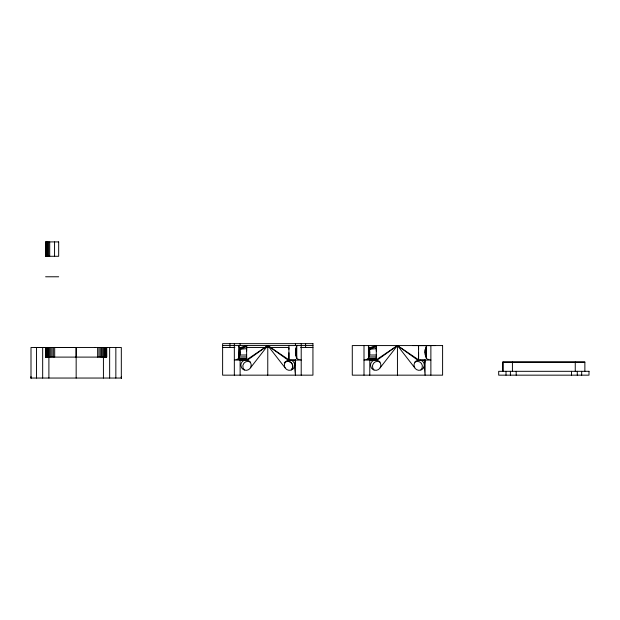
<?xml version="1.0" encoding="UTF-8"?>
<svg xmlns="http://www.w3.org/2000/svg" width="620" height="620" viewBox="0 0 620 620"><rect width="100%" height="100%" fill="white"/><g stroke="black" fill="none" stroke-linecap="round" stroke-linejoin="round"><path stroke-width="0.93" d="M36.472 378.045L36.472 347.495M42.672 378.045L42.672 347.495M48.895 378.045L48.895 357.043M222.619 345.572L238.762 345.572C240.18 349.804 241.296 355.539 238.003 359.081L234.337 360.042L247.38 360.181L267.778 345.572L289.23 360.042M246.636 351.052L246.636 345.572L239.436 347.967L238.809 358.329L246.636 358.329M246.318 360.042L267.778 345.572L288.168 360.181L288.912 360.042L288.92 352.803M375.433 360.042L374.372 360.181A5.169 5.169 0 0 0 370.543 365.18L371.233 367.753A5.169 5.169 0 0 0 379.812 368.319A5.169 5.169 0 0 0 377.045 360.181L376.301 360.042L376.301 358.329L368.474 358.329L368.427 345.572C369.846 349.804 370.962 355.539 367.668 359.081L364.002 360.042L377.045 360.181L397.443 345.572L418.895 360.042M376.301 351.052L376.301 345.572L369.101 347.967L368.474 358.329M375.983 360.042L397.443 345.572L417.834 360.181L418.578 360.042L418.578 352.803M295.43 359.801L295.43 375.162L294.477 366.552L295.43 360.042L289.78 360.042M425.095 359.801L425.095 375.162L424.142 366.552L425.095 360.042L419.446 360.042M430.877 375.162L430.877 345.572L426.452 345.572L426.405 358.329L427.211 359.081L430.877 360.042L417.834 360.181A5.169 5.169 0 0 0 415.075 368.319A5.169 5.169 0 0 0 423.646 367.753L424.142 366.552M31 376.65L31 378.091L31 347.495L121.319 347.495L121.319 378.091L121.319 376.65M267.762 375.162L267.778 345.572L250.519 367.753M296.112 347.967L296.74 358.329C294.694 354.361 295.291 349.618 296.786 345.572L296.74 358.329L297.546 359.081L301.212 360.042L288.168 360.181A5.169 5.169 0 0 0 285.409 368.319A5.169 5.169 0 0 0 293.981 367.753L294.477 366.552M425.777 347.967L426.405 358.329C424.359 354.361 424.956 349.618 426.452 345.572M380.184 367.753L397.443 345.572L414.695 367.753M246.636 355.004L239.932 355.004L239.932 349.269L246.636 346.658L239.436 347.967M376.301 355.004L369.597 355.004L369.597 349.269L376.301 346.658L369.101 347.967M240.118 359.081L240.118 360.042L245.768 360.042M239.932 349.269L246.636 348.665M369.597 349.269L376.301 348.665M417.919 345.611L425.886 345.572M435.271 345.572L412.726 345.572M45.609 276.776L58.675 276.776M312.937 345.572L238.762 345.572L238.809 358.329M222.619 347.495L234.887 347.495M246.799 347.495L288.757 347.495M300.661 347.495L312.937 347.495M34.844 347.495L47.035 347.495M48.895 347.495L76.159 347.502L76.159 357.104M94.41 347.495L95.085 347.495M239.475 356.919L246.636 356.919L246.636 360.042L247.38 360.181A5.169 5.169 0 0 1 250.147 368.319A5.169 5.169 0 0 1 241.567 367.753L240.878 365.18A5.169 5.169 0 0 1 244.706 360.181M369.14 356.919L376.301 356.919L376.301 358.329M106.632 357.104L106.632 347.495L106.686 357.104L45.632 357.104L45.632 347.495M238.003 359.081L246.636 359.081M367.668 359.081L376.301 359.081M502.812 371.318L502.812 362.088L584.869 362.096L584.869 371.318M584.869 362.088L502.812 362.088M31 378.045L121.319 378.045M369.784 359.081L369.784 360.042L374.372 360.181M267.778 345.572L285.029 367.753M425.289 355.004L425.281 349.269L425.095 352.803M418.578 347.967L418.578 349.269M295.624 355.004L295.616 349.269L295.43 352.803M288.912 347.967L288.912 349.269M581.676 371.318L581.676 375.162M577.274 371.318L577.274 375.162M575.259 362.096L575.259 371.318M571.493 371.318L571.493 375.162M516.189 371.318L516.189 375.162M512.422 362.096L512.422 371.318M510.4 371.318L510.4 375.162M506.005 371.318L506.005 375.162M503.006 362.096L503.006 371.318M418.578 345.572L418.578 360.042M397.443 345.572L397.443 375.185M376.301 345.572L376.301 360.042M369.784 360.042L369.784 375.162M364.002 345.572L364.002 375.162M305.606 343.651L305.606 347.495M301.212 343.651L301.212 375.162M295.43 343.651L295.43 345.572M288.912 345.572L288.912 360.042M246.636 345.572L246.636 360.042M240.118 343.651L240.118 345.572M240.118 360.042L240.118 375.162M234.337 343.651L234.337 375.162M229.942 343.651L229.942 347.495M115.847 347.495L115.847 378.045M109.647 347.495L109.647 378.045M106.384 347.495L106.384 357.104M105.966 347.495L105.966 357.104M105.369 347.495L105.369 357.104M104.609 347.495L104.609 357.104M103.703 347.495L103.703 357.104M103.424 357.043L103.424 378.045M102.672 347.495L102.672 357.104M101.525 347.495L101.525 357.104M100.285 347.495L100.285 357.104M98.983 347.495L98.983 357.104M97.635 347.495L97.635 357.104M76.159 378.045L76.159 347.495M54.692 347.495L54.692 357.104M54.56 241.909L54.56 256.285M53.343 347.495L53.343 357.104M52.034 347.495L52.034 357.104M50.801 347.495L50.801 357.104M49.716 241.909L49.716 256.285M49.654 347.495L49.654 357.104M48.654 241.909L48.654 256.285M48.616 347.495L48.616 357.104M47.663 241.909L47.663 256.285M47.709 347.495L47.709 357.104M46.95 347.495L46.95 357.104M46.81 241.909L46.81 256.285M46.353 347.495L46.353 357.104M46.159 241.909L46.159 256.285M45.934 347.495L45.934 357.104M45.748 241.909L45.748 256.285M45.694 347.495L45.694 357.104M244.257 369.877A4.999 4.999 0 0 1 250.294 362.018M290.842 360.181A5.169 5.169 0 0 1 294.671 365.18M373.922 369.877A4.999 4.999 0 0 1 379.959 362.018M420.507 360.181A5.169 5.169 0 0 1 424.336 365.18M414.927 362.018A4.999 4.999 0 0 1 420.957 369.877M58.675 241.909L45.609 241.909L45.609 256.285L58.675 256.285L58.675 241.909M312.937 343.651L222.619 343.651L222.619 375.162L312.937 375.162L312.937 343.651M442.603 345.572L352.284 345.572L352.284 375.162L442.603 375.162L442.603 345.572M589 371.318L498.682 371.318L498.682 375.162L589 375.162L589 371.318M291.292 362.816A4.999 4.999 0 0 0 284.224 362.816A4.999 4.999 0 0 1 291.292 362.808A4.999 4.999 0 0 1 291.292 369.877A4.999 4.999 0 0 0 291.292 362.816"/></g></svg>
